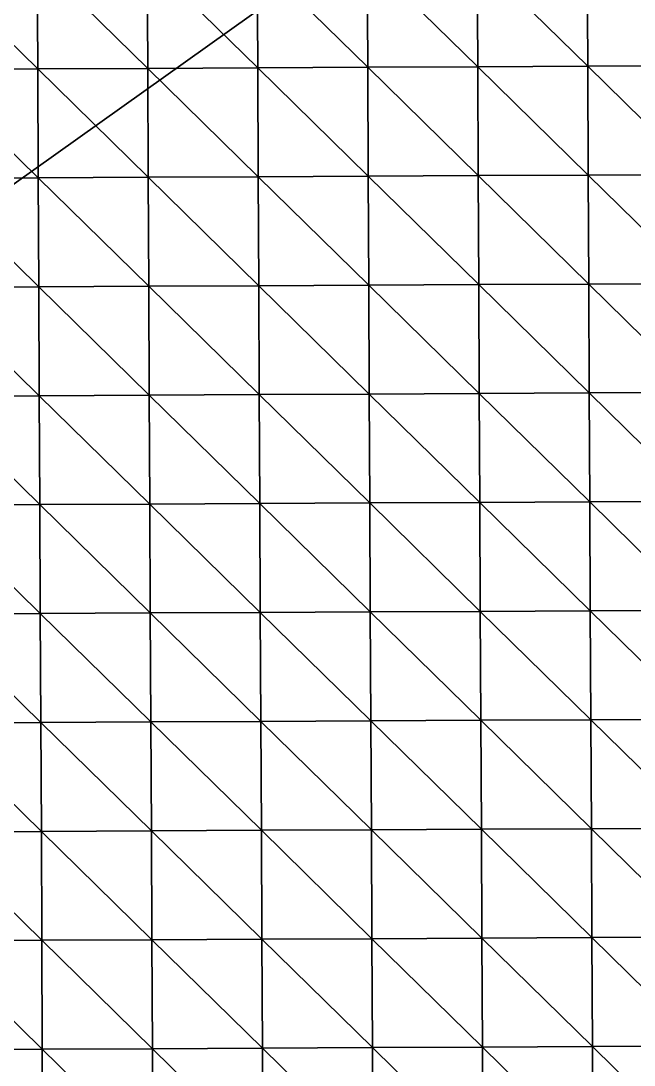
# Model space of a CAD drawing. Extents: x -372 to 678, y -263 to 741.
# Drawn here: x 147.4 to 217.4, y 263.7 to 382.9 of the extents above; entities that cross this region are included whole.
import ezdxf

# ---------------------------------------------------------------- set-up
doc = ezdxf.new("R2010")
doc.units = 0
doc.header["$LTSCALE"] = 0.0254
doc.layers.get('0').update_dxf_attribs({"linetype": 'CONTINUOUS'})
doc.layers.add('LOCATION_SNAPSHOT', color=144, linetype='CONTINUOUS')
doc.layers.add('LOCATION_TERRAIN', color=36, linetype='CONTINUOUS')

# ---------------------------------------------------------------- blocks, each defined once
blk = doc.blocks.new('LOCATION_SNAPSHOT_1')
at = {"color": 8}
mesh = blk.add_polyface(dxfattribs=at)
corners = [(-63.49, 214.77), (675.12, 740.67), (-66.01, 737.09), (677.64, 218.35)]
mesh.append_faces([[corners[k] for k in face] for face in [(0, 1, 2), (1, 0, 3)]], dxfattribs={"vtx0": -1, "color": 8})
blk = doc.blocks.new('LOCATION_TERRAIN_1')
at = {"color": 8}
mesh = blk.add_polyface(dxfattribs=at)
corners = [(149.28, 377.47, 0.91), (149.22, 389.91, 1.05), (136.65, 389.85, 1.85)]
mesh.append_faces([[corners[k] for k in face] for face in [(0, 1, 2)]], dxfattribs={"color": 8})
mesh = blk.add_polyface(dxfattribs=at)
corners = [(149.28, 377.47, 0.91), (136.65, 389.85, 1.85), (136.71, 377.41, 1.6)]
mesh.append_faces([[corners[k] for k in face] for face in [(0, 1, 2)]], dxfattribs={"color": 8})
mesh = blk.add_polyface(dxfattribs=at)
corners = [(161.84, 377.53, 0.22), (161.78, 389.97, 0.25), (149.22, 389.91, 1.05)]
mesh.append_faces([[corners[k] for k in face] for face in [(0, 1, 2)]], dxfattribs={"color": 8})
mesh = blk.add_polyface(dxfattribs=at)
corners = [(161.84, 377.53, 0.22), (149.22, 389.91, 1.05), (149.28, 377.47, 0.91)]
mesh.append_faces([[corners[k] for k in face] for face in [(0, 1, 2)]], dxfattribs={"color": 8})
mesh = blk.add_polyface(dxfattribs=at)
corners = [(174.4, 377.59, 0.27), (174.34, 390.03, 0.27), (161.78, 389.97, 0.25)]
mesh.append_faces([[corners[k] for k in face] for face in [(0, 1, 2)]], dxfattribs={"color": 8})
mesh = blk.add_polyface(dxfattribs=at)
corners = [(174.4, 377.59, 0.27), (161.78, 389.97, 0.25), (161.84, 377.53, 0.22)]
mesh.append_faces([[corners[k] for k in face] for face in [(0, 1, 2)]], dxfattribs={"color": 8})
mesh = blk.add_polyface(dxfattribs=at)
corners = [(186.96, 377.65, 0.6), (186.9, 390.09, 0.6), (174.34, 390.03, 0.27)]
mesh.append_faces([[corners[k] for k in face] for face in [(0, 1, 2)]], dxfattribs={"color": 8})
mesh = blk.add_polyface(dxfattribs=at)
corners = [(186.96, 377.65, 0.6), (174.34, 390.03, 0.27), (174.4, 377.59, 0.27)]
mesh.append_faces([[corners[k] for k in face] for face in [(0, 1, 2)]], dxfattribs={"color": 8})
mesh = blk.add_polyface(dxfattribs=at)
corners = [(199.52, 377.71, 0.93), (199.46, 390.15, 0.93), (186.9, 390.09, 0.6)]
mesh.append_faces([[corners[k] for k in face] for face in [(0, 1, 2)]], dxfattribs={"color": 8})
mesh = blk.add_polyface(dxfattribs=at)
corners = [(199.52, 377.71, 0.93), (186.9, 390.09, 0.6), (186.96, 377.65, 0.6)]
mesh.append_faces([[corners[k] for k in face] for face in [(0, 1, 2)]], dxfattribs={"color": 8})
mesh = blk.add_polyface(dxfattribs=at)
corners = [(212.08, 377.77, 1.24), (212.02, 390.21, 1.16), (199.46, 390.15, 0.93)]
mesh.append_faces([[corners[k] for k in face] for face in [(0, 1, 2)]], dxfattribs={"color": 8})
mesh = blk.add_polyface(dxfattribs=at)
corners = [(212.08, 377.77, 1.24), (199.46, 390.15, 0.93), (199.52, 377.71, 0.93)]
mesh.append_faces([[corners[k] for k in face] for face in [(0, 1, 2)]], dxfattribs={"color": 8})
mesh = blk.add_polyface(dxfattribs=at)
corners = [(224.64, 377.84, 1.54), (224.58, 390.27, 1.36), (212.02, 390.21, 1.16)]
mesh.append_faces([[corners[k] for k in face] for face in [(0, 1, 2)]], dxfattribs={"color": 8})
mesh = blk.add_polyface(dxfattribs=at)
corners = [(224.64, 377.84, 1.54), (212.02, 390.21, 1.16), (212.08, 377.77, 1.24)]
mesh.append_faces([[corners[k] for k in face] for face in [(0, 1, 2)]], dxfattribs={"color": 8})
mesh = blk.add_polyface(dxfattribs=at)
corners = [(149.34, 365.04, 0.57), (149.28, 377.47, 0.91), (136.71, 377.41, 1.6)]
mesh.append_faces([[corners[k] for k in face] for face in [(0, 1, 2)]], dxfattribs={"color": 8})
mesh = blk.add_polyface(dxfattribs=at)
corners = [(149.34, 365.04, 0.57), (136.71, 377.41, 1.6), (136.77, 364.98, 0.99)]
mesh.append_faces([[corners[k] for k in face] for face in [(0, 1, 2)]], dxfattribs={"color": 8})
mesh = blk.add_polyface(dxfattribs=at)
corners = [(161.9, 365.1, 0.15), (161.84, 377.53, 0.22), (149.28, 377.47, 0.91)]
mesh.append_faces([[corners[k] for k in face] for face in [(0, 1, 2)]], dxfattribs={"color": 8})
mesh = blk.add_polyface(dxfattribs=at)
corners = [(161.9, 365.1, 0.15), (149.28, 377.47, 0.91), (149.34, 365.04, 0.57)]
mesh.append_faces([[corners[k] for k in face] for face in [(0, 1, 2)]], dxfattribs={"color": 8})
mesh = blk.add_polyface(dxfattribs=at)
corners = [(174.46, 365.16, 0.44), (174.4, 377.59, 0.27), (161.84, 377.53, 0.22)]
mesh.append_faces([[corners[k] for k in face] for face in [(0, 1, 2)]], dxfattribs={"color": 8})
mesh = blk.add_polyface(dxfattribs=at)
corners = [(174.46, 365.16, 0.44), (161.84, 377.53, 0.22), (161.9, 365.1, 0.15)]
mesh.append_faces([[corners[k] for k in face] for face in [(0, 1, 2)]], dxfattribs={"color": 8})
mesh = blk.add_polyface(dxfattribs=at)
corners = [(187.02, 365.22, 1.01), (186.96, 377.65, 0.6), (174.4, 377.59, 0.27)]
mesh.append_faces([[corners[k] for k in face] for face in [(0, 1, 2)]], dxfattribs={"color": 8})
mesh = blk.add_polyface(dxfattribs=at)
corners = [(187.02, 365.22, 1.01), (174.4, 377.59, 0.27), (174.46, 365.16, 0.44)]
mesh.append_faces([[corners[k] for k in face] for face in [(0, 1, 2)]], dxfattribs={"color": 8})
mesh = blk.add_polyface(dxfattribs=at)
corners = [(199.58, 365.28, 1.58), (199.52, 377.71, 0.93), (186.96, 377.65, 0.6)]
mesh.append_faces([[corners[k] for k in face] for face in [(0, 1, 2)]], dxfattribs={"color": 8})
mesh = blk.add_polyface(dxfattribs=at)
corners = [(199.58, 365.28, 1.58), (186.96, 377.65, 0.6), (187.02, 365.22, 1.01)]
mesh.append_faces([[corners[k] for k in face] for face in [(0, 1, 2)]], dxfattribs={"color": 8})
mesh = blk.add_polyface(dxfattribs=at)
corners = [(212.14, 365.34, 1.98), (212.08, 377.77, 1.24), (199.52, 377.71, 0.93)]
mesh.append_faces([[corners[k] for k in face] for face in [(0, 1, 2)]], dxfattribs={"color": 8})
mesh = blk.add_polyface(dxfattribs=at)
corners = [(212.14, 365.34, 1.98), (199.52, 377.71, 0.93), (199.58, 365.28, 1.58)]
mesh.append_faces([[corners[k] for k in face] for face in [(0, 1, 2)]], dxfattribs={"color": 8})
mesh = blk.add_polyface(dxfattribs=at)
corners = [(224.7, 365.4, 2.31), (224.64, 377.84, 1.54), (212.08, 377.77, 1.24)]
mesh.append_faces([[corners[k] for k in face] for face in [(0, 1, 2)]], dxfattribs={"color": 8})
mesh = blk.add_polyface(dxfattribs=at)
corners = [(224.7, 365.4, 2.31), (212.08, 377.77, 1.24), (212.14, 365.34, 1.98)]
mesh.append_faces([[corners[k] for k in face] for face in [(0, 1, 2)]], dxfattribs={"color": 8})
mesh = blk.add_polyface(dxfattribs=at)
corners = [(149.4, 352.6, 0.15), (149.34, 365.04, 0.57), (136.77, 364.98, 0.99)]
mesh.append_faces([[corners[k] for k in face] for face in [(0, 1, 2)]], dxfattribs={"color": 8})
mesh = blk.add_polyface(dxfattribs=at)
corners = [(149.4, 352.6, 0.15), (136.77, 364.98, 0.99), (136.83, 352.54, 0.25)]
mesh.append_faces([[corners[k] for k in face] for face in [(0, 1, 2)]], dxfattribs={"color": 8})
mesh = blk.add_polyface(dxfattribs=at)
corners = [(161.96, 352.66, 0.06), (161.9, 365.1, 0.15), (149.34, 365.04, 0.57)]
mesh.append_faces([[corners[k] for k in face] for face in [(0, 1, 2)]], dxfattribs={"color": 8})
mesh = blk.add_polyface(dxfattribs=at)
corners = [(161.96, 352.66, 0.06), (149.34, 365.04, 0.57), (149.4, 352.6, 0.15)]
mesh.append_faces([[corners[k] for k in face] for face in [(0, 1, 2)]], dxfattribs={"color": 8})
mesh = blk.add_polyface(dxfattribs=at)
corners = [(174.52, 352.72, 0.68), (174.46, 365.16, 0.44), (161.9, 365.1, 0.15)]
mesh.append_faces([[corners[k] for k in face] for face in [(0, 1, 2)]], dxfattribs={"color": 8})
mesh = blk.add_polyface(dxfattribs=at)
corners = [(174.52, 352.72, 0.68), (161.9, 365.1, 0.15), (161.96, 352.66, 0.06)]
mesh.append_faces([[corners[k] for k in face] for face in [(0, 1, 2)]], dxfattribs={"color": 8})
mesh = blk.add_polyface(dxfattribs=at)
corners = [(187.08, 352.78, 1.57), (187.02, 365.22, 1.01), (174.46, 365.16, 0.44)]
mesh.append_faces([[corners[k] for k in face] for face in [(0, 1, 2)]], dxfattribs={"color": 8})
mesh = blk.add_polyface(dxfattribs=at)
corners = [(187.08, 352.78, 1.57), (174.46, 365.16, 0.44), (174.52, 352.72, 0.68)]
mesh.append_faces([[corners[k] for k in face] for face in [(0, 1, 2)]], dxfattribs={"color": 8})
mesh = blk.add_polyface(dxfattribs=at)
corners = [(199.64, 352.84, 2.47), (199.58, 365.28, 1.58), (187.02, 365.22, 1.01)]
mesh.append_faces([[corners[k] for k in face] for face in [(0, 1, 2)]], dxfattribs={"color": 8})
mesh = blk.add_polyface(dxfattribs=at)
corners = [(199.64, 352.84, 2.47), (187.02, 365.22, 1.01), (187.08, 352.78, 1.57)]
mesh.append_faces([[corners[k] for k in face] for face in [(0, 1, 2)]], dxfattribs={"color": 8})
mesh = blk.add_polyface(dxfattribs=at)
corners = [(212.2, 352.9, 2.97), (212.14, 365.34, 1.98), (199.58, 365.28, 1.58)]
mesh.append_faces([[corners[k] for k in face] for face in [(0, 1, 2)]], dxfattribs={"color": 8})
mesh = blk.add_polyface(dxfattribs=at)
corners = [(212.2, 352.9, 2.97), (199.58, 365.28, 1.58), (199.64, 352.84, 2.47)]
mesh.append_faces([[corners[k] for k in face] for face in [(0, 1, 2)]], dxfattribs={"color": 8})
mesh = blk.add_polyface(dxfattribs=at)
corners = [(224.76, 352.96, 3.3), (224.7, 365.4, 2.31), (212.14, 365.34, 1.98)]
mesh.append_faces([[corners[k] for k in face] for face in [(0, 1, 2)]], dxfattribs={"color": 8})
mesh = blk.add_polyface(dxfattribs=at)
corners = [(224.76, 352.96, 3.3), (212.14, 365.34, 1.98), (212.2, 352.9, 2.97)]
mesh.append_faces([[corners[k] for k in face] for face in [(0, 1, 2)]], dxfattribs={"color": 8})
mesh = blk.add_polyface(dxfattribs=at)
corners = [(212.26, 340.47, 3.96), (212.2, 352.9, 2.97), (199.64, 352.84, 2.47)]
mesh.append_faces([[corners[k] for k in face] for face in [(0, 1, 2)]], dxfattribs={"color": 8})
mesh = blk.add_polyface(dxfattribs=at)
corners = [(224.82, 340.53, 4.29), (224.76, 352.96, 3.3), (212.2, 352.9, 2.97)]
mesh.append_faces([[corners[k] for k in face] for face in [(0, 1, 2)]], dxfattribs={"color": 8})
mesh = blk.add_polyface(dxfattribs=at)
corners = [(224.82, 340.53, 4.29), (212.2, 352.9, 2.97), (212.26, 340.47, 3.96)]
mesh.append_faces([[corners[k] for k in face] for face in [(0, 1, 2)]], dxfattribs={"color": 8})
mesh = blk.add_polyface(dxfattribs=at)
corners = [(149.46, 340.16, -0.26), (149.4, 352.6, 0.15), (136.83, 352.54, 0.25)]
mesh.append_faces([[corners[k] for k in face] for face in [(0, 1, 2)]], dxfattribs={"color": 8})
mesh = blk.add_polyface(dxfattribs=at)
corners = [(149.46, 340.16, -0.26), (136.83, 352.54, 0.25), (136.89, 340.1, -0.49)]
mesh.append_faces([[corners[k] for k in face] for face in [(0, 1, 2)]], dxfattribs={"color": 8})
mesh = blk.add_polyface(dxfattribs=at)
corners = [(162.02, 340.22, -0.03), (161.96, 352.66, 0.06), (149.4, 352.6, 0.15)]
mesh.append_faces([[corners[k] for k in face] for face in [(0, 1, 2)]], dxfattribs={"color": 8})
mesh = blk.add_polyface(dxfattribs=at)
corners = [(162.02, 340.22, -0.03), (149.4, 352.6, 0.15), (149.46, 340.16, -0.26)]
mesh.append_faces([[corners[k] for k in face] for face in [(0, 1, 2)]], dxfattribs={"color": 8})
mesh = blk.add_polyface(dxfattribs=at)
corners = [(174.58, 340.28, 0.91), (174.52, 352.72, 0.68), (161.96, 352.66, 0.06)]
mesh.append_faces([[corners[k] for k in face] for face in [(0, 1, 2)]], dxfattribs={"color": 8})
mesh = blk.add_polyface(dxfattribs=at)
corners = [(174.58, 340.28, 0.91), (161.96, 352.66, 0.06), (162.02, 340.22, -0.03)]
mesh.append_faces([[corners[k] for k in face] for face in [(0, 1, 2)]], dxfattribs={"color": 8})
mesh = blk.add_polyface(dxfattribs=at)
corners = [(187.14, 340.35, 2.13), (187.08, 352.78, 1.57), (174.52, 352.72, 0.68)]
mesh.append_faces([[corners[k] for k in face] for face in [(0, 1, 2)]], dxfattribs={"color": 8})
mesh = blk.add_polyface(dxfattribs=at)
corners = [(187.14, 340.35, 2.13), (174.52, 352.72, 0.68), (174.58, 340.28, 0.91)]
mesh.append_faces([[corners[k] for k in face] for face in [(0, 1, 2)]], dxfattribs={"color": 8})
mesh = blk.add_polyface(dxfattribs=at)
corners = [(199.7, 340.41, 3.35), (199.64, 352.84, 2.47), (187.08, 352.78, 1.57)]
mesh.append_faces([[corners[k] for k in face] for face in [(0, 1, 2)]], dxfattribs={"color": 8})
mesh = blk.add_polyface(dxfattribs=at)
corners = [(199.7, 340.41, 3.35), (187.08, 352.78, 1.57), (187.14, 340.35, 2.13)]
mesh.append_faces([[corners[k] for k in face] for face in [(0, 1, 2)]], dxfattribs={"color": 8})
mesh = blk.add_polyface(dxfattribs=at)
corners = [(212.26, 340.47, 3.96), (199.64, 352.84, 2.47), (199.7, 340.41, 3.35)]
mesh.append_faces([[corners[k] for k in face] for face in [(0, 1, 2)]], dxfattribs={"color": 8})
mesh = blk.add_polyface(dxfattribs=at)
corners = [(149.52, 327.73, -0.45), (149.46, 340.16, -0.26), (136.89, 340.1, -0.49)]
mesh.append_faces([[corners[k] for k in face] for face in [(0, 1, 2)]], dxfattribs={"color": 8})
mesh = blk.add_polyface(dxfattribs=at)
corners = [(149.52, 327.73, -0.45), (136.89, 340.1, -0.49), (136.95, 327.67, -1.01)]
mesh.append_faces([[corners[k] for k in face] for face in [(0, 1, 2)]], dxfattribs={"color": 8})
mesh = blk.add_polyface(dxfattribs=at)
corners = [(162.08, 327.79, 0.1), (162.02, 340.22, -0.03), (149.46, 340.16, -0.26)]
mesh.append_faces([[corners[k] for k in face] for face in [(0, 1, 2)]], dxfattribs={"color": 8})
mesh = blk.add_polyface(dxfattribs=at)
corners = [(162.08, 327.79, 0.1), (149.46, 340.16, -0.26), (149.52, 327.73, -0.45)]
mesh.append_faces([[corners[k] for k in face] for face in [(0, 1, 2)]], dxfattribs={"color": 8})
mesh = blk.add_polyface(dxfattribs=at)
corners = [(174.64, 327.85, 1.32), (174.58, 340.28, 0.91), (162.02, 340.22, -0.03)]
mesh.append_faces([[corners[k] for k in face] for face in [(0, 1, 2)]], dxfattribs={"color": 8})
mesh = blk.add_polyface(dxfattribs=at)
corners = [(174.64, 327.85, 1.32), (162.02, 340.22, -0.03), (162.08, 327.79, 0.1)]
mesh.append_faces([[corners[k] for k in face] for face in [(0, 1, 2)]], dxfattribs={"color": 8})
mesh = blk.add_polyface(dxfattribs=at)
corners = [(187.2, 327.91, 2.79), (187.14, 340.35, 2.13), (174.58, 340.28, 0.91)]
mesh.append_faces([[corners[k] for k in face] for face in [(0, 1, 2)]], dxfattribs={"color": 8})
mesh = blk.add_polyface(dxfattribs=at)
corners = [(187.2, 327.91, 2.79), (174.58, 340.28, 0.91), (174.64, 327.85, 1.32)]
mesh.append_faces([[corners[k] for k in face] for face in [(0, 1, 2)]], dxfattribs={"color": 8})
mesh = blk.add_polyface(dxfattribs=at)
corners = [(199.76, 327.97, 4.26), (199.7, 340.41, 3.35), (187.14, 340.35, 2.13)]
mesh.append_faces([[corners[k] for k in face] for face in [(0, 1, 2)]], dxfattribs={"color": 8})
mesh = blk.add_polyface(dxfattribs=at)
corners = [(199.76, 327.97, 4.26), (187.14, 340.35, 2.13), (187.2, 327.91, 2.79)]
mesh.append_faces([[corners[k] for k in face] for face in [(0, 1, 2)]], dxfattribs={"color": 8})
mesh = blk.add_polyface(dxfattribs=at)
corners = [(212.32, 328.03, 4.84), (212.26, 340.47, 3.96), (199.7, 340.41, 3.35)]
mesh.append_faces([[corners[k] for k in face] for face in [(0, 1, 2)]], dxfattribs={"color": 8})
mesh = blk.add_polyface(dxfattribs=at)
corners = [(212.32, 328.03, 4.84), (199.7, 340.41, 3.35), (199.76, 327.97, 4.26)]
mesh.append_faces([[corners[k] for k in face] for face in [(0, 1, 2)]], dxfattribs={"color": 8})
mesh = blk.add_polyface(dxfattribs=at)
corners = [(224.88, 328.09, 5.02), (224.82, 340.53, 4.29), (212.26, 340.47, 3.96)]
mesh.append_faces([[corners[k] for k in face] for face in [(0, 1, 2)]], dxfattribs={"color": 8})
mesh = blk.add_polyface(dxfattribs=at)
corners = [(224.88, 328.09, 5.02), (212.26, 340.47, 3.96), (212.32, 328.03, 4.84)]
mesh.append_faces([[corners[k] for k in face] for face in [(0, 1, 2)]], dxfattribs={"color": 8})
mesh = blk.add_polyface(dxfattribs=at)
corners = [(174.7, 315.41, 1.81), (174.64, 327.85, 1.32), (162.08, 327.79, 0.1)]
mesh.append_faces([[corners[k] for k in face] for face in [(0, 1, 2)]], dxfattribs={"color": 8})
mesh = blk.add_polyface(dxfattribs=at)
corners = [(187.26, 315.47, 3.49), (187.2, 327.91, 2.79), (174.64, 327.85, 1.32)]
mesh.append_faces([[corners[k] for k in face] for face in [(0, 1, 2)]], dxfattribs={"color": 8})
mesh = blk.add_polyface(dxfattribs=at)
corners = [(187.26, 315.47, 3.49), (174.64, 327.85, 1.32), (174.7, 315.41, 1.81)]
mesh.append_faces([[corners[k] for k in face] for face in [(0, 1, 2)]], dxfattribs={"color": 8})
mesh = blk.add_polyface(dxfattribs=at)
corners = [(199.82, 315.53, 5.18), (199.76, 327.97, 4.26), (187.2, 327.91, 2.79)]
mesh.append_faces([[corners[k] for k in face] for face in [(0, 1, 2)]], dxfattribs={"color": 8})
mesh = blk.add_polyface(dxfattribs=at)
corners = [(199.82, 315.53, 5.18), (187.2, 327.91, 2.79), (187.26, 315.47, 3.49)]
mesh.append_faces([[corners[k] for k in face] for face in [(0, 1, 2)]], dxfattribs={"color": 8})
mesh = blk.add_polyface(dxfattribs=at)
corners = [(212.38, 315.59, 5.67), (212.32, 328.03, 4.84), (199.76, 327.97, 4.26)]
mesh.append_faces([[corners[k] for k in face] for face in [(0, 1, 2)]], dxfattribs={"color": 8})
mesh = blk.add_polyface(dxfattribs=at)
corners = [(212.38, 315.59, 5.67), (199.76, 327.97, 4.26), (199.82, 315.53, 5.18)]
mesh.append_faces([[corners[k] for k in face] for face in [(0, 1, 2)]], dxfattribs={"color": 8})
mesh = blk.add_polyface(dxfattribs=at)
corners = [(224.94, 315.65, 5.64), (224.88, 328.09, 5.02), (212.32, 328.03, 4.84)]
mesh.append_faces([[corners[k] for k in face] for face in [(0, 1, 2)]], dxfattribs={"color": 8})
mesh = blk.add_polyface(dxfattribs=at)
corners = [(224.94, 315.65, 5.64), (212.32, 328.03, 4.84), (212.38, 315.59, 5.67)]
mesh.append_faces([[corners[k] for k in face] for face in [(0, 1, 2)]], dxfattribs={"color": 8})
mesh = blk.add_polyface(dxfattribs=at)
corners = [(149.58, 315.29, -0.54), (149.52, 327.73, -0.45), (136.95, 327.67, -1.01)]
mesh.append_faces([[corners[k] for k in face] for face in [(0, 1, 2)]], dxfattribs={"color": 8})
mesh = blk.add_polyface(dxfattribs=at)
corners = [(149.58, 315.29, -0.54), (136.95, 327.67, -1.01), (137.01, 315.23, -1.42)]
mesh.append_faces([[corners[k] for k in face] for face in [(0, 1, 2)]], dxfattribs={"color": 8})
mesh = blk.add_polyface(dxfattribs=at)
corners = [(162.14, 315.35, 0.34), (162.08, 327.79, 0.1), (149.52, 327.73, -0.45)]
mesh.append_faces([[corners[k] for k in face] for face in [(0, 1, 2)]], dxfattribs={"color": 8})
mesh = blk.add_polyface(dxfattribs=at)
corners = [(162.14, 315.35, 0.34), (149.52, 327.73, -0.45), (149.58, 315.29, -0.54)]
mesh.append_faces([[corners[k] for k in face] for face in [(0, 1, 2)]], dxfattribs={"color": 8})
mesh = blk.add_polyface(dxfattribs=at)
corners = [(174.7, 315.41, 1.81), (162.08, 327.79, 0.1), (162.14, 315.35, 0.34)]
mesh.append_faces([[corners[k] for k in face] for face in [(0, 1, 2)]], dxfattribs={"color": 8})
mesh = blk.add_polyface(dxfattribs=at)
corners = [(149.64, 302.86, -0.63), (149.58, 315.29, -0.54), (137.01, 315.23, -1.42)]
mesh.append_faces([[corners[k] for k in face] for face in [(0, 1, 2)]], dxfattribs={"color": 8})
mesh = blk.add_polyface(dxfattribs=at)
corners = [(149.64, 302.86, -0.63), (137.01, 315.23, -1.42), (137.07, 302.79, -1.83)]
mesh.append_faces([[corners[k] for k in face] for face in [(0, 1, 2)]], dxfattribs={"color": 8})
mesh = blk.add_polyface(dxfattribs=at)
corners = [(162.2, 302.92, 0.58), (162.14, 315.35, 0.34), (149.58, 315.29, -0.54)]
mesh.append_faces([[corners[k] for k in face] for face in [(0, 1, 2)]], dxfattribs={"color": 8})
mesh = blk.add_polyface(dxfattribs=at)
corners = [(162.2, 302.92, 0.58), (149.58, 315.29, -0.54), (149.64, 302.86, -0.63)]
mesh.append_faces([[corners[k] for k in face] for face in [(0, 1, 2)]], dxfattribs={"color": 8})
mesh = blk.add_polyface(dxfattribs=at)
corners = [(174.76, 302.98, 2.29), (174.7, 315.41, 1.81), (162.14, 315.35, 0.34)]
mesh.append_faces([[corners[k] for k in face] for face in [(0, 1, 2)]], dxfattribs={"color": 8})
mesh = blk.add_polyface(dxfattribs=at)
corners = [(174.76, 302.98, 2.29), (162.14, 315.35, 0.34), (162.2, 302.92, 0.58)]
mesh.append_faces([[corners[k] for k in face] for face in [(0, 1, 2)]], dxfattribs={"color": 8})
mesh = blk.add_polyface(dxfattribs=at)
corners = [(187.32, 303.04, 4.2), (187.26, 315.47, 3.49), (174.7, 315.41, 1.81)]
mesh.append_faces([[corners[k] for k in face] for face in [(0, 1, 2)]], dxfattribs={"color": 8})
mesh = blk.add_polyface(dxfattribs=at)
corners = [(187.32, 303.04, 4.2), (174.7, 315.41, 1.81), (174.76, 302.98, 2.29)]
mesh.append_faces([[corners[k] for k in face] for face in [(0, 1, 2)]], dxfattribs={"color": 8})
mesh = blk.add_polyface(dxfattribs=at)
corners = [(199.88, 303.1, 6.1), (199.82, 315.53, 5.18), (187.26, 315.47, 3.49)]
mesh.append_faces([[corners[k] for k in face] for face in [(0, 1, 2)]], dxfattribs={"color": 8})
mesh = blk.add_polyface(dxfattribs=at)
corners = [(199.88, 303.1, 6.1), (187.26, 315.47, 3.49), (187.32, 303.04, 4.2)]
mesh.append_faces([[corners[k] for k in face] for face in [(0, 1, 2)]], dxfattribs={"color": 8})
mesh = blk.add_polyface(dxfattribs=at)
corners = [(212.44, 303.16, 6.51), (212.38, 315.59, 5.67), (199.82, 315.53, 5.18)]
mesh.append_faces([[corners[k] for k in face] for face in [(0, 1, 2)]], dxfattribs={"color": 8})
mesh = blk.add_polyface(dxfattribs=at)
corners = [(212.44, 303.16, 6.51), (199.82, 315.53, 5.18), (199.88, 303.1, 6.1)]
mesh.append_faces([[corners[k] for k in face] for face in [(0, 1, 2)]], dxfattribs={"color": 8})
mesh = blk.add_polyface(dxfattribs=at)
corners = [(225, 303.22, 6.26), (224.94, 315.65, 5.64), (212.38, 315.59, 5.67)]
mesh.append_faces([[corners[k] for k in face] for face in [(0, 1, 2)]], dxfattribs={"color": 8})
mesh = blk.add_polyface(dxfattribs=at)
corners = [(225, 303.22, 6.26), (212.38, 315.59, 5.67), (212.44, 303.16, 6.51)]
mesh.append_faces([[corners[k] for k in face] for face in [(0, 1, 2)]], dxfattribs={"color": 8})
mesh = blk.add_polyface(dxfattribs=at)
corners = [(149.7, 290.42, -0.9), (149.64, 302.86, -0.63), (137.07, 302.79, -1.83)]
mesh.append_faces([[corners[k] for k in face] for face in [(0, 1, 2)]], dxfattribs={"color": 8})
mesh = blk.add_polyface(dxfattribs=at)
corners = [(162.26, 290.48, 0.27), (162.2, 302.92, 0.58), (149.64, 302.86, -0.63)]
mesh.append_faces([[corners[k] for k in face] for face in [(0, 1, 2)]], dxfattribs={"color": 8})
mesh = blk.add_polyface(dxfattribs=at)
corners = [(162.26, 290.48, 0.27), (149.64, 302.86, -0.63), (149.7, 290.42, -0.9)]
mesh.append_faces([[corners[k] for k in face] for face in [(0, 1, 2)]], dxfattribs={"color": 8})
mesh = blk.add_polyface(dxfattribs=at)
corners = [(174.82, 290.54, 1.98), (174.76, 302.98, 2.29), (162.2, 302.92, 0.58)]
mesh.append_faces([[corners[k] for k in face] for face in [(0, 1, 2)]], dxfattribs={"color": 8})
mesh = blk.add_polyface(dxfattribs=at)
corners = [(174.82, 290.54, 1.98), (162.2, 302.92, 0.58), (162.26, 290.48, 0.27)]
mesh.append_faces([[corners[k] for k in face] for face in [(0, 1, 2)]], dxfattribs={"color": 8})
mesh = blk.add_polyface(dxfattribs=at)
corners = [(187.38, 290.6, 3.89), (187.32, 303.04, 4.2), (174.76, 302.98, 2.29)]
mesh.append_faces([[corners[k] for k in face] for face in [(0, 1, 2)]], dxfattribs={"color": 8})
mesh = blk.add_polyface(dxfattribs=at)
corners = [(187.38, 290.6, 3.89), (174.76, 302.98, 2.29), (174.82, 290.54, 1.98)]
mesh.append_faces([[corners[k] for k in face] for face in [(0, 1, 2)]], dxfattribs={"color": 8})
mesh = blk.add_polyface(dxfattribs=at)
corners = [(199.94, 290.66, 5.8), (199.88, 303.1, 6.1), (187.32, 303.04, 4.2)]
mesh.append_faces([[corners[k] for k in face] for face in [(0, 1, 2)]], dxfattribs={"color": 8})
mesh = blk.add_polyface(dxfattribs=at)
corners = [(199.94, 290.66, 5.8), (187.32, 303.04, 4.2), (187.38, 290.6, 3.89)]
mesh.append_faces([[corners[k] for k in face] for face in [(0, 1, 2)]], dxfattribs={"color": 8})
mesh = blk.add_polyface(dxfattribs=at)
corners = [(212.5, 290.72, 6.21), (212.44, 303.16, 6.51), (199.88, 303.1, 6.1)]
mesh.append_faces([[corners[k] for k in face] for face in [(0, 1, 2)]], dxfattribs={"color": 8})
mesh = blk.add_polyface(dxfattribs=at)
corners = [(212.5, 290.72, 6.21), (199.88, 303.1, 6.1), (199.94, 290.66, 5.8)]
mesh.append_faces([[corners[k] for k in face] for face in [(0, 1, 2)]], dxfattribs={"color": 8})
mesh = blk.add_polyface(dxfattribs=at)
corners = [(225.06, 290.78, 5.95), (225, 303.22, 6.26), (212.44, 303.16, 6.51)]
mesh.append_faces([[corners[k] for k in face] for face in [(0, 1, 2)]], dxfattribs={"color": 8})
mesh = blk.add_polyface(dxfattribs=at)
corners = [(225.06, 290.78, 5.95), (212.44, 303.16, 6.51), (212.5, 290.72, 6.21)]
mesh.append_faces([[corners[k] for k in face] for face in [(0, 1, 2)]], dxfattribs={"color": 8})
mesh = blk.add_polyface(dxfattribs=at)
corners = [(149.7, 290.42, -0.9), (137.07, 302.79, -1.83), (137.13, 290.36, -2.08)]
mesh.append_faces([[corners[k] for k in face] for face in [(0, 1, 2)]], dxfattribs={"color": 8})
mesh = blk.add_polyface(dxfattribs=at)
corners = [(149.76, 277.98, -1.28), (149.7, 290.42, -0.9), (137.13, 290.36, -2.08)]
mesh.append_faces([[corners[k] for k in face] for face in [(0, 1, 2)]], dxfattribs={"color": 8})
mesh = blk.add_polyface(dxfattribs=at)
corners = [(149.76, 277.98, -1.28), (137.13, 290.36, -2.08), (137.19, 277.92, -2.25)]
mesh.append_faces([[corners[k] for k in face] for face in [(0, 1, 2)]], dxfattribs={"color": 8})
mesh = blk.add_polyface(dxfattribs=at)
corners = [(162.32, 278.04, -0.32), (162.26, 290.48, 0.27), (149.7, 290.42, -0.9)]
mesh.append_faces([[corners[k] for k in face] for face in [(0, 1, 2)]], dxfattribs={"color": 8})
mesh = blk.add_polyface(dxfattribs=at)
corners = [(162.32, 278.04, -0.32), (149.7, 290.42, -0.9), (149.76, 277.98, -1.28)]
mesh.append_faces([[corners[k] for k in face] for face in [(0, 1, 2)]], dxfattribs={"color": 8})
mesh = blk.add_polyface(dxfattribs=at)
corners = [(174.88, 278.1, 1.24), (174.82, 290.54, 1.98), (162.26, 290.48, 0.27)]
mesh.append_faces([[corners[k] for k in face] for face in [(0, 1, 2)]], dxfattribs={"color": 8})
mesh = blk.add_polyface(dxfattribs=at)
corners = [(174.88, 278.1, 1.24), (162.26, 290.48, 0.27), (162.32, 278.04, -0.32)]
mesh.append_faces([[corners[k] for k in face] for face in [(0, 1, 2)]], dxfattribs={"color": 8})
mesh = blk.add_polyface(dxfattribs=at)
corners = [(187.44, 278.16, 3.04), (187.38, 290.6, 3.89), (174.82, 290.54, 1.98)]
mesh.append_faces([[corners[k] for k in face] for face in [(0, 1, 2)]], dxfattribs={"color": 8})
mesh = blk.add_polyface(dxfattribs=at)
corners = [(187.44, 278.16, 3.04), (174.82, 290.54, 1.98), (174.88, 278.1, 1.24)]
mesh.append_faces([[corners[k] for k in face] for face in [(0, 1, 2)]], dxfattribs={"color": 8})
mesh = blk.add_polyface(dxfattribs=at)
corners = [(200, 278.22, 4.84), (199.94, 290.66, 5.8), (187.38, 290.6, 3.89)]
mesh.append_faces([[corners[k] for k in face] for face in [(0, 1, 2)]], dxfattribs={"color": 8})
mesh = blk.add_polyface(dxfattribs=at)
corners = [(200, 278.22, 4.84), (187.38, 290.6, 3.89), (187.44, 278.16, 3.04)]
mesh.append_faces([[corners[k] for k in face] for face in [(0, 1, 2)]], dxfattribs={"color": 8})
mesh = blk.add_polyface(dxfattribs=at)
corners = [(212.56, 278.29, 5.3), (212.5, 290.72, 6.21), (199.94, 290.66, 5.8)]
mesh.append_faces([[corners[k] for k in face] for face in [(0, 1, 2)]], dxfattribs={"color": 8})
mesh = blk.add_polyface(dxfattribs=at)
corners = [(212.56, 278.29, 5.3), (199.94, 290.66, 5.8), (200, 278.22, 4.84)]
mesh.append_faces([[corners[k] for k in face] for face in [(0, 1, 2)]], dxfattribs={"color": 8})
mesh = blk.add_polyface(dxfattribs=at)
corners = [(225.12, 278.35, 5.14), (225.06, 290.78, 5.95), (212.5, 290.72, 6.21)]
mesh.append_faces([[corners[k] for k in face] for face in [(0, 1, 2)]], dxfattribs={"color": 8})
mesh = blk.add_polyface(dxfattribs=at)
corners = [(225.12, 278.35, 5.14), (212.5, 290.72, 6.21), (212.56, 278.29, 5.3)]
mesh.append_faces([[corners[k] for k in face] for face in [(0, 1, 2)]], dxfattribs={"color": 8})
mesh = blk.add_polyface(dxfattribs=at)
corners = [(149.81, 265.55, -1.67), (149.76, 277.98, -1.28), (137.19, 277.92, -2.25)]
mesh.append_faces([[corners[k] for k in face] for face in [(0, 1, 2)]], dxfattribs={"color": 8})
mesh = blk.add_polyface(dxfattribs=at)
corners = [(149.81, 265.55, -1.67), (137.19, 277.92, -2.25), (137.25, 265.49, -2.41)]
mesh.append_faces([[corners[k] for k in face] for face in [(0, 1, 2)]], dxfattribs={"color": 8})
mesh = blk.add_polyface(dxfattribs=at)
corners = [(162.38, 265.61, -0.92), (162.32, 278.04, -0.32), (149.76, 277.98, -1.28)]
mesh.append_faces([[corners[k] for k in face] for face in [(0, 1, 2)]], dxfattribs={"color": 8})
mesh = blk.add_polyface(dxfattribs=at)
corners = [(162.38, 265.61, -0.92), (149.76, 277.98, -1.28), (149.81, 265.55, -1.67)]
mesh.append_faces([[corners[k] for k in face] for face in [(0, 1, 2)]], dxfattribs={"color": 8})
mesh = blk.add_polyface(dxfattribs=at)
corners = [(174.94, 265.67, 0.51), (174.88, 278.1, 1.24), (162.32, 278.04, -0.32)]
mesh.append_faces([[corners[k] for k in face] for face in [(0, 1, 2)]], dxfattribs={"color": 8})
mesh = blk.add_polyface(dxfattribs=at)
corners = [(174.94, 265.67, 0.51), (162.32, 278.04, -0.32), (162.38, 265.61, -0.92)]
mesh.append_faces([[corners[k] for k in face] for face in [(0, 1, 2)]], dxfattribs={"color": 8})
mesh = blk.add_polyface(dxfattribs=at)
corners = [(187.5, 265.73, 2.2), (187.44, 278.16, 3.04), (174.88, 278.1, 1.24)]
mesh.append_faces([[corners[k] for k in face] for face in [(0, 1, 2)]], dxfattribs={"color": 8})
mesh = blk.add_polyface(dxfattribs=at)
corners = [(187.5, 265.73, 2.2), (174.88, 278.1, 1.24), (174.94, 265.67, 0.51)]
mesh.append_faces([[corners[k] for k in face] for face in [(0, 1, 2)]], dxfattribs={"color": 8})
mesh = blk.add_polyface(dxfattribs=at)
corners = [(200.06, 265.79, 3.89), (200, 278.22, 4.84), (187.44, 278.16, 3.04)]
mesh.append_faces([[corners[k] for k in face] for face in [(0, 1, 2)]], dxfattribs={"color": 8})
mesh = blk.add_polyface(dxfattribs=at)
corners = [(200.06, 265.79, 3.89), (187.44, 278.16, 3.04), (187.5, 265.73, 2.2)]
mesh.append_faces([[corners[k] for k in face] for face in [(0, 1, 2)]], dxfattribs={"color": 8})
mesh = blk.add_polyface(dxfattribs=at)
corners = [(212.62, 265.85, 4.38), (212.56, 278.29, 5.3), (200, 278.22, 4.84)]
mesh.append_faces([[corners[k] for k in face] for face in [(0, 1, 2)]], dxfattribs={"color": 8})
mesh = blk.add_polyface(dxfattribs=at)
corners = [(212.62, 265.85, 4.38), (200, 278.22, 4.84), (200.06, 265.79, 3.89)]
mesh.append_faces([[corners[k] for k in face] for face in [(0, 1, 2)]], dxfattribs={"color": 8})
mesh = blk.add_polyface(dxfattribs=at)
corners = [(225.18, 265.91, 4.34), (225.12, 278.35, 5.14), (212.56, 278.29, 5.3)]
mesh.append_faces([[corners[k] for k in face] for face in [(0, 1, 2)]], dxfattribs={"color": 8})
mesh = blk.add_polyface(dxfattribs=at)
corners = [(225.18, 265.91, 4.34), (212.56, 278.29, 5.3), (212.62, 265.85, 4.38)]
mesh.append_faces([[corners[k] for k in face] for face in [(0, 1, 2)]], dxfattribs={"color": 8})
mesh = blk.add_polyface(dxfattribs=at)
corners = [(225.24, 253.47, 3.85), (225.18, 265.91, 4.34), (212.62, 265.85, 4.38)]
mesh.append_faces([[corners[k] for k in face] for face in [(0, 1, 2)]], dxfattribs={"color": 8})
mesh = blk.add_polyface(dxfattribs=at)
corners = [(149.87, 253.11, -1.81), (149.81, 265.55, -1.67), (137.25, 265.49, -2.41)]
mesh.append_faces([[corners[k] for k in face] for face in [(0, 1, 2)]], dxfattribs={"color": 8})
mesh = blk.add_polyface(dxfattribs=at)
corners = [(149.87, 253.11, -1.81), (137.25, 265.49, -2.41), (137.31, 253.05, -2.47)]
mesh.append_faces([[corners[k] for k in face] for face in [(0, 1, 2)]], dxfattribs={"color": 8})
mesh = blk.add_polyface(dxfattribs=at)
corners = [(162.44, 253.17, -1.15), (162.38, 265.61, -0.92), (149.81, 265.55, -1.67)]
mesh.append_faces([[corners[k] for k in face] for face in [(0, 1, 2)]], dxfattribs={"color": 8})
mesh = blk.add_polyface(dxfattribs=at)
corners = [(162.44, 253.17, -1.15), (149.81, 265.55, -1.67), (149.87, 253.11, -1.81)]
mesh.append_faces([[corners[k] for k in face] for face in [(0, 1, 2)]], dxfattribs={"color": 8})
mesh = blk.add_polyface(dxfattribs=at)
corners = [(175, 253.23, 0.13), (174.94, 265.67, 0.51), (162.38, 265.61, -0.92)]
mesh.append_faces([[corners[k] for k in face] for face in [(0, 1, 2)]], dxfattribs={"color": 8})
mesh = blk.add_polyface(dxfattribs=at)
corners = [(175, 253.23, 0.13), (162.38, 265.61, -0.92), (162.44, 253.17, -1.15)]
mesh.append_faces([[corners[k] for k in face] for face in [(0, 1, 2)]], dxfattribs={"color": 8})
mesh = blk.add_polyface(dxfattribs=at)
corners = [(187.56, 253.29, 1.64), (187.5, 265.73, 2.2), (174.94, 265.67, 0.51)]
mesh.append_faces([[corners[k] for k in face] for face in [(0, 1, 2)]], dxfattribs={"color": 8})
mesh = blk.add_polyface(dxfattribs=at)
corners = [(187.56, 253.29, 1.64), (174.94, 265.67, 0.51), (175, 253.23, 0.13)]
mesh.append_faces([[corners[k] for k in face] for face in [(0, 1, 2)]], dxfattribs={"color": 8})
mesh = blk.add_polyface(dxfattribs=at)
corners = [(200.12, 253.35, 3.16), (200.06, 265.79, 3.89), (187.5, 265.73, 2.2)]
mesh.append_faces([[corners[k] for k in face] for face in [(0, 1, 2)]], dxfattribs={"color": 8})
mesh = blk.add_polyface(dxfattribs=at)
corners = [(200.12, 253.35, 3.16), (187.5, 265.73, 2.2), (187.56, 253.29, 1.64)]
mesh.append_faces([[corners[k] for k in face] for face in [(0, 1, 2)]], dxfattribs={"color": 8})
mesh = blk.add_polyface(dxfattribs=at)
corners = [(212.68, 253.41, 3.72), (212.62, 265.85, 4.38), (200.06, 265.79, 3.89)]
mesh.append_faces([[corners[k] for k in face] for face in [(0, 1, 2)]], dxfattribs={"color": 8})
mesh = blk.add_polyface(dxfattribs=at)
corners = [(212.68, 253.41, 3.72), (200.06, 265.79, 3.89), (200.12, 253.35, 3.16)]
mesh.append_faces([[corners[k] for k in face] for face in [(0, 1, 2)]], dxfattribs={"color": 8})
mesh = blk.add_polyface(dxfattribs=at)
corners = [(225.24, 253.47, 3.85), (212.62, 265.85, 4.38), (212.68, 253.41, 3.72)]
mesh.append_faces([[corners[k] for k in face] for face in [(0, 1, 2)]], dxfattribs={"color": 8})

msp = doc.modelspace()

# ---------------------------------------------------------------- block references
at = {"layer": 'LOCATION_SNAPSHOT', "color": 0}
msp.add_blockref('LOCATION_SNAPSHOT_1', (0, 0), dxfattribs=at)
at = {"layer": 'LOCATION_TERRAIN', "color": 0}
msp.add_blockref('LOCATION_TERRAIN_1', (0, 0), dxfattribs=at)

doc.saveas('drawing.dxf')
